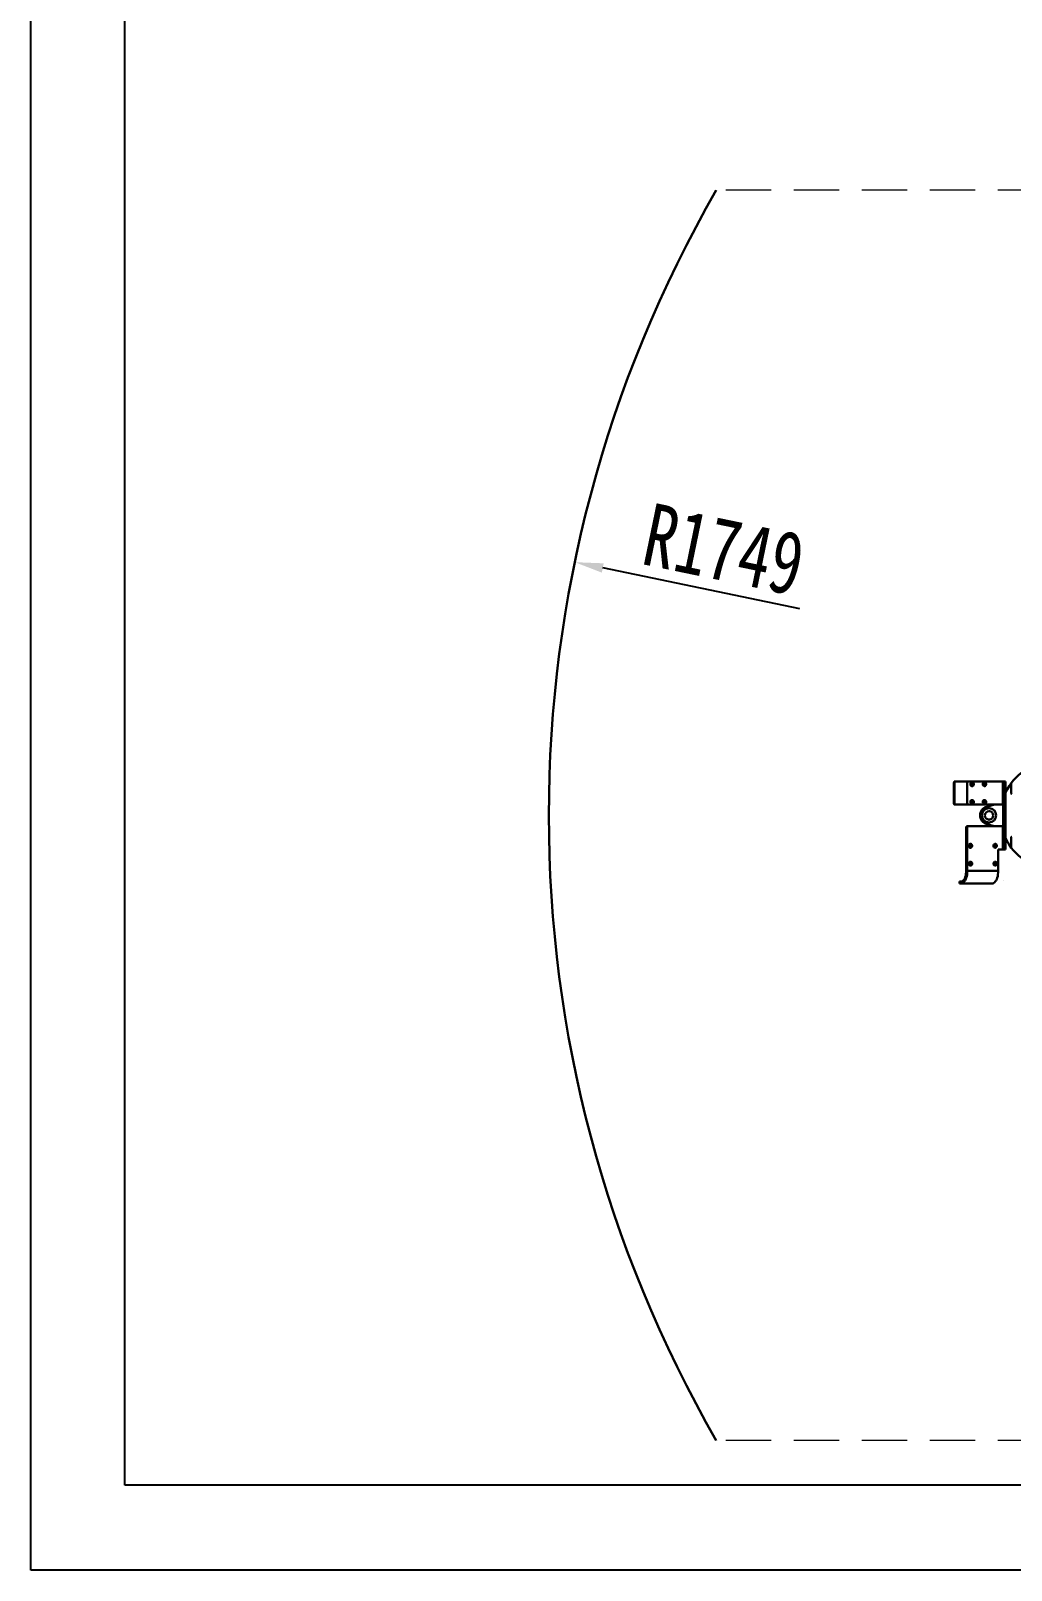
# Model space of a CAD drawing. Header units: millimetres. Extents: x 8 to 22425, y -1213 to 4973.
# Drawn here: x 8 to 1380, y -50 to 2103 of the extents above; entities that cross this region are included whole.
import ezdxf

# ---------------------------------------------------------------- set-up
doc = ezdxf.new("R2010")
doc.units = ezdxf.units.MM
doc.header["$PDSIZE"] = -1
doc.linetypes.add('HIDDEN', pattern=[9.525, 6.35, -3.175])
doc.styles.get("Standard").update_dxf_attribs({"font": 'hyswlongfangsong.ttf'})
doc.dimstyles.new('ISO-25', dxfattribs={"dimscale": 25, "dimtxt": 3.5, "dimasz": 1.6, "dimexe": 1.25, "dimexo": 0.625, "dimtad": 1, "dimdec": 0, "dimzin": 9, "dimdsep": 46, "dimtxsty": 'Standard', "dimcen": 2.5, "dimadec": 0, "dimazin": 2, "dimtfac": 1, "dimtdec": 0, "dimtofl": 0, "dimtmove": 0, "dimatfit": 3, "dimfxl": 1, "dimarcsym": 0})

# ---------------------------------------------------------------- blocks, each defined once
blk = doc.blocks.new('*D104')
at = {"color": 0, "lineweight": -2, "transparency": 16777216}
blk.add_line((1084.4, 1295), (808.7, 1352), dxfattribs=at)
at = {"color": 0, "transparency": 16777216}
blk.add_solid([(810, 1358.5), (807.3, 1345.5), (769.5, 1360.1)], dxfattribs=at)
at = {"layer": 'Defpoints', "color": 0, "transparency": 16777216}
for p in [(769.5, 1360.1), (2482.2, 1005.9)]:
    blk.add_point(p, dxfattribs=at)
at = {"color": 0, "transparency": 16777216, "insert": (978.2, 1377.6), "char_height": 87.5, "attachment_point": 5, "rotation": 348.3156}
blk.add_mtext('R1749', dxfattribs=at)

msp = doc.modelspace()

# ---------------------------------------------------------------- linework, layer by layer
for p, q in [((8.2, -50.1), (8.2, 4972.7)), ((139.8, 68.9), (139.8, 4841.1)), ((7004.6, 68.9), (139.8, 68.9)), ((7136.2, -50.1), (8.2, -50.1))]:
    msp.add_line(p, q)
at = {"color": 7, "linetype": 'HIDDEN', "lineweight": 5, "ltscale": 10}
for p, q in [((3996.9, 1880.4), (967.6, 1880.4)), ((3996.9, 131.4), (967.6, 131.4))]:
    msp.add_line(p, q, dxfattribs=at)
at = {"color": 161, "lineweight": 30, "true_color": 0x67adff}
for p, q in [((1300, 1022.9), (1300, 1051.4)), ((1301, 1020.9), (1301, 1053.4)), ((1301, 1053.4), (1318.8, 1053.4)), ((1318.8, 1053.4), (1318.8, 1020.9)), ((1318.8, 1053.4), (1368.7, 1053.4)), ((1368.7, 1020.9), (1368.7, 1053.4)), ((1368.7, 1053.4), (1372.2, 1053.4)), ((1369.2, 1020.9), (1369.2, 1053.4)), ((1369.2, 1020.9), (1369.2, 1053.4)), ((1372.2, 1053.4), (1372.2, 1020.9)), ((1380.2, 1050.9), (1380.2, 1036.8)), ((1318.8, 1020.9), (1301, 1020.9)), ((1368.7, 1020.9), (1318.8, 1020.9)), ((1356.9, 1020.9), (1346, 1018)), ((1356.9, 1020.9), (1346, 1018)), ((1346, 1018), (1346, 1018)), ((1372.2, 1020.9), (1368.7, 1020.9)), ((1369.2, 1020.9), (1369.2, 990.9)), ((1369.2, 1020.9), (1369.2, 990.9)), ((1372.2, 1020.9), (1372.2, 990.9)), ((1319, 990.9), (1320.5, 990.9)), ((1320.5, 990.9), (1368.7, 990.9)), ((1346, 993.8), (1356.9, 990.9)), ((1346, 993.8), (1346, 993.8)), ((1346, 993.8), (1356.9, 990.9)), ((1349.2, 1011.8), (1349.2, 1011.8)), ((1349.2, 1000), (1349.2, 1000)), ((1353.8, 1009.8), (1353.9, 1009.7)), ((1368.7, 958.4), (1368.7, 990.9)), ((1368.7, 990.9), (1372.2, 990.9)), ((1369.2, 958.4), (1369.2, 990.9)), ((1372.2, 990.9), (1372.2, 958.4)), ((1317.3, 928.4), (1317.3, 988.9)), ((1318.8, 988.9), (1317.3, 988.9)), ((1318.8, 928.4), (1318.8, 988.9)), ((1380.2, 975), (1380.2, 960.9)), ((1368.7, 958.4), (1362.1, 958.4)), ((1362.1, 928.4), (1362.1, 958.4)), ((1372.2, 958.4), (1368.7, 958.4)), ((1317.3, 928.4), (1318.8, 928.4)), ((1318.8, 928.4), (1362.1, 928.4)), ((1308, 913.4), (1308, 910.4)), ((1308, 913.4), (1308.3, 913.4)), ((1308.3, 910.4), (1308, 910.4)), ((1308.3, 913.4), (1308.3, 910.4)), ((1308.3, 913.4), (1309.8, 913.4)), ((1308.3, 910.4), (1309.8, 910.4)), ((1309.8, 913.4), (1309.8, 910.4)), ((1353.1, 910.4), (1309.8, 910.4)), ((1369.2, 915.4), (1369.2, 915.4))]:
    msp.add_line(p, q, dxfattribs=at)
at = {"color": 161, "lineweight": 30, "true_color": 0x67adff, "flags": 128}
for points in [[(1301, 1053.4), (1300.8, 1053.3), (1300.6, 1053.2), (1300.5, 1053), (1300.3, 1052.8), (1300.2, 1052.5), (1300.1, 1052.1), (1300, 1051.8), (1300, 1051.4)], [(1323.1, 1049.6), (1323.2, 1048.6), (1323.7, 1047.8), (1324.4, 1047.2), (1325.2, 1046.9), (1326.1, 1047), (1326.9, 1047.4), (1327.5, 1048.2), (1327.8, 1049.1), (1327.8, 1050.1), (1327.5, 1051.1), (1326.9, 1051.8), (1326.1, 1052.3), (1325.2, 1052.4), (1324.4, 1052.1), (1323.7, 1051.5), (1323.2, 1050.6), (1323.1, 1049.6)], [(1340.4, 1049.6), (1340.5, 1048.6), (1341, 1047.8), (1341.7, 1047.2), (1342.5, 1046.9), (1343.4, 1047), (1344.2, 1047.4), (1344.8, 1048.2), (1345.1, 1049.1), (1345.1, 1050.1), (1344.8, 1051.1), (1344.2, 1051.8), (1343.4, 1052.3), (1342.5, 1052.4), (1341.7, 1052.1), (1341, 1051.5), (1340.5, 1050.6), (1340.4, 1049.6)], [(1300, 1022.9), (1300, 1022.5), (1300.1, 1022.1), (1300.2, 1021.8), (1300.3, 1021.5), (1300.5, 1021.2), (1300.6, 1021), (1300.8, 1020.9), (1301, 1020.9)], [(1323.1, 1024.6), (1323.2, 1023.6), (1323.7, 1022.8), (1324.4, 1022.2), (1325.2, 1021.9), (1326.1, 1022), (1326.9, 1022.4), (1327.5, 1023.2), (1327.8, 1024.1), (1327.8, 1025.1), (1327.5, 1026.1), (1326.9, 1026.8), (1326.1, 1027.3), (1325.2, 1027.4), (1324.4, 1027.1), (1323.7, 1026.5), (1323.2, 1025.6), (1323.1, 1024.6)], [(1340.4, 1024.6), (1340.5, 1023.6), (1341, 1022.8), (1341.7, 1022.2), (1342.5, 1021.9), (1343.4, 1022), (1344.2, 1022.4), (1344.8, 1023.2), (1345.1, 1024.1), (1345.1, 1025.1), (1344.8, 1026.1), (1344.2, 1026.8), (1343.4, 1027.3), (1342.5, 1027.4), (1341.7, 1027.1), (1341, 1026.5), (1340.5, 1025.6), (1340.4, 1024.6)], [(1348.2, 1000.1), (1348.5, 1000), (1349.2, 1000)], [(1349.2, 1011.9), (1349.9, 1011.8), (1350.1, 1011.8)], [(1352.6, 1010.9), (1352.7, 1010.8), (1353.8, 1009.8)], [(1320.7, 963.4), (1320.9, 962.4), (1321.4, 961.5), (1322, 960.9), (1322.9, 960.6), (1323.8, 960.7), (1324.5, 961.2), (1325.1, 961.9), (1325.5, 962.9), (1325.5, 963.9), (1325.1, 964.8), (1324.5, 965.6), (1323.8, 966), (1322.9, 966.1), (1322, 965.8), (1321.4, 965.2), (1320.9, 964.4), (1320.7, 963.4)], [(1355.4, 963.4), (1355.5, 962.4), (1356, 961.5), (1356.7, 960.9), (1357.5, 960.6), (1358.4, 960.7), (1359.2, 961.2), (1359.8, 961.9), (1360.1, 962.9), (1360.1, 963.9), (1359.8, 964.8), (1359.2, 965.6), (1358.4, 966), (1357.5, 966.1), (1356.7, 965.8), (1356, 965.2), (1355.5, 964.4), (1355.4, 963.4)], [(1309.8, 910.4), (1311.1, 910.6), (1312.3, 911.1), (1313.5, 912), (1314.6, 913.2), (1315.7, 914.8), (1316.6, 916.6), (1317.4, 918.7), (1318, 920.9), (1318.4, 923.3), (1318.7, 925.8), (1318.8, 928.4)], [(1309.8, 913.4), (1311, 913.6), (1312.1, 914.1), (1313.2, 915), (1314.2, 916.2), (1315.1, 917.8), (1315.8, 919.6), (1316.5, 921.6), (1316.9, 923.7), (1317.2, 926), (1317.3, 928.4)], [(1320.7, 938.4), (1320.9, 937.4), (1321.4, 936.5), (1322, 935.9), (1322.9, 935.6), (1323.8, 935.7), (1324.5, 936.2), (1325.1, 936.9), (1325.5, 937.9), (1325.5, 938.9), (1325.1, 939.8), (1324.5, 940.6), (1323.8, 941), (1322.9, 941.1), (1322, 940.8), (1321.4, 940.2), (1320.9, 939.4), (1320.7, 938.4)], [(1362.1, 928.4), (1362, 925.8), (1361.7, 923.3), (1361.3, 920.9), (1360.7, 918.7), (1359.9, 916.6), (1359, 914.8), (1357.9, 913.2), (1356.8, 912), (1355.6, 911.1), (1354.4, 910.6), (1353.1, 910.4)], [(1355.4, 938.4), (1355.5, 937.4), (1356, 936.5), (1356.7, 935.9), (1357.5, 935.6), (1358.4, 935.7), (1359.2, 936.2), (1359.8, 936.9), (1360.1, 937.9), (1360.1, 938.9), (1359.8, 939.8), (1359.2, 940.6), (1358.4, 941), (1357.5, 941.1), (1356.7, 940.8), (1356, 940.2), (1355.5, 939.4), (1355.4, 938.4)]]:
    msp.add_lwpolyline(points, dxfattribs=at)
at = {"color": 161, "lineweight": 30, "true_color": 0x67adff}
for radius in [10, 6, 5.9]:
    msp.add_circle((1349.2, 1005.9), radius, dxfattribs=at)
at = {"lineweight": 30}
msp.add_arc((2482.2, 1005.9), 1749, 150, 210, dxfattribs=at)
at = {"color": 161, "lineweight": 30, "true_color": 0x67adff}
for centre, radius, start, end in [((1440.2, 1005.9), 75, 122.8599, 155.0472), ((1323.5, 1049.6), 2.87, 294.6423, 65.3577), ((1340.8, 1049.6), 2.87, 294.6423, 65.3577), ((1440.2, 1005.9), 75, 143.1301, 155.0487), ((1323.5, 1024.6), 2.87, 294.6424, 65.3576), ((1349.2, 1005.9), 12.5, 105, 255), ((1349.2, 1005.9), 12.5, 105, 255), ((1349.2, 1005.9), 10, 90, 270), ((1340.8, 1024.6), 2.87, 294.6424, 65.3576), ((1319.2, 989), 1.88, 94.4004, 183.8109), ((1320.7, 989), 1.88, 94.4019, 183.8093), ((1349.2, 1005.9), 6, 270, 90), ((1440.2, 1005.9), 75, 204.9513, 216.8699), ((1440.2, 1005.9), 75, 204.9528, 237.1401), ((1321.2, 963.4), 2.87, 294.6411, 65.3589), ((1355.8, 963.4), 2.87, 294.6424, 65.3576), ((1321.2, 938.4), 2.87, 294.641, 65.359), ((1355.8, 938.4), 2.87, 294.6423, 65.3577)]:
    msp.add_arc(centre, radius, start, end, dxfattribs=at)
for points, knots in [([(1381.1, 1035.8), (1381, 1035.8), (1380.8, 1035.8), (1380.6, 1036), (1380.4, 1036.2), (1380.3, 1036.5), (1380.2, 1036.7), (1380.2, 1036.8)], [0, 0, 0, 0, 0.195647, 0.374221, 0.588559, 0.80206, 1, 1, 1, 1]), ([(1380.2, 975), (1380.3, 975.1), (1380.3, 975.4), (1380.4, 975.6), (1380.6, 975.8), (1380.8, 975.9), (1381, 976), (1381.1, 976)], [0, 0, 0, 0, 0.258684, 0.518886, 0.625577, 0.821082, 1, 1, 1, 1])]:
    msp.add_open_spline(points, degree=3, knots=knots, dxfattribs=at)

# ---------------------------------------------------------------- dimensions: what is measured, and where the dimension line sits
dim = msp.add_radius_dim(center=(2482.2, 1005.9), mpoint=(769.5, 1360.1), dimstyle='ISO-25')
dim.commit()
dim.dimension.update_dxf_attribs({"geometry": '*D104', "text_midpoint": (966.1, 1319.4), "dimtype": 164})

doc.saveas('drawing.dxf')
